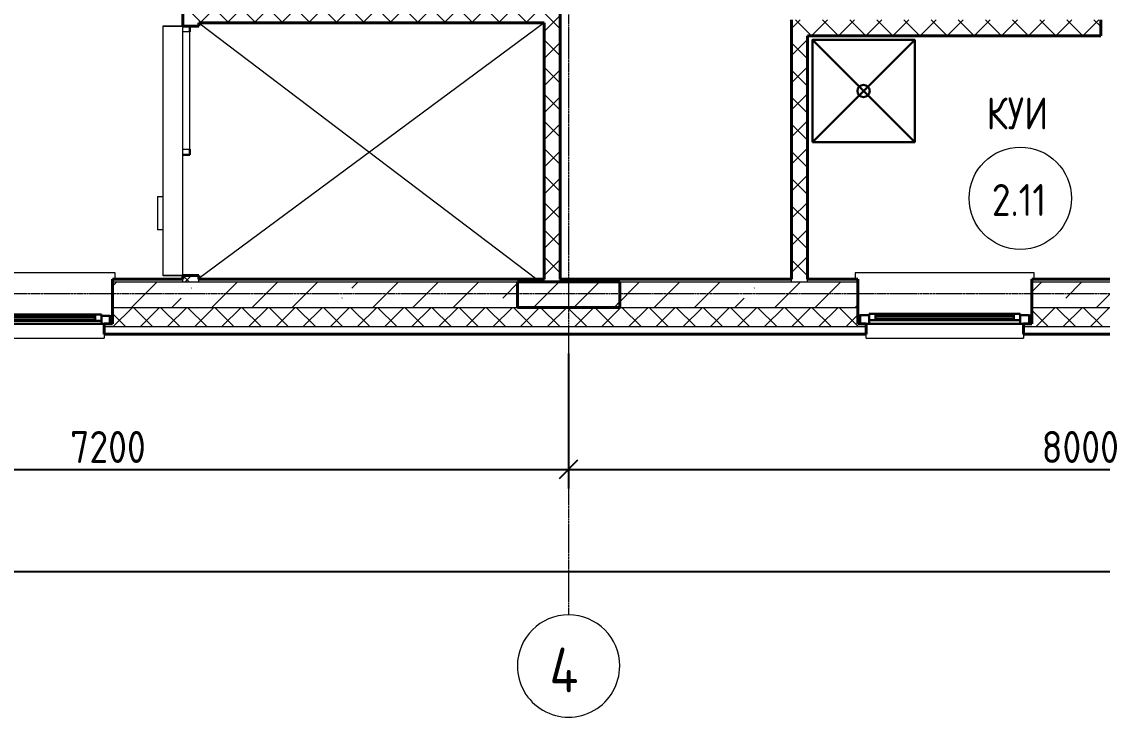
# Model space of a CAD drawing. Header units: millimetres. Extents: x -32954 to 151739, y -65671 to 56243.
# Drawn here: x -12325 to -3878, y -38232 to -32774 of the extents above; entities that cross this region are included whole.
import ezdxf

# ---------------------------------------------------------------- set-up
doc = ezdxf.new("R2010")
doc.units = ezdxf.units.MM
doc.linetypes.add('ADSK_Линия сетки', pattern=[21, 12, -3, 3, -3])
for name, color, linetype, lineweight in [('Двери', 7, 'Continuous', 18), ('Каркас_Импост', 7, 'Continuous', 30), ('Колонны', 7, 'Continuous', 18), ('Марки помещений', 7, 'Continuous', 18), ('Окна', 7, 'Continuous', 18), ('Оси', 7, 'Continuous', 9), ('Остекление', 7, 'Continuous', 30), ('Отлив', 7, 'Continuous', 18), ('Подоконник_Верхний брус', 7, 'Continuous', 18), ('Размеры', 7, 'Continuous', 9), ('Стены разрез', 7, 'Continuous', 40), ('Стены штриховка', 7, 'Continuous', 18), ('ТХ_оборудование', 6, 'Continuous', 30)]:
    doc.layers.add(name, color=color, linetype=linetype, lineweight=lineweight)
doc.layers.add('Линии', color=7, linetype='Continuous', lineweight=9, true_color=0x00a600)
doc.styles.add('GOST Common', font='GOST_Common.ttf', dxfattribs={"width": 0.9, "height": 250})
doc.styles.add('GOST Common_1', font='GOST_Common.ttf', dxfattribs={"width": 0.9, "height": 350})
doc.dimstyles.new('ADSK_Проверочный', dxfattribs={"dimscale": 304.8, "dimtxt": 251.428749, "dimasz": 0.463911, "dimexe": 0.492126, "dimexo": 0.492126, "dimgap": 0.164042, "dimtad": 1, "dimdec": 0, "dimdsep": 46, "dimtxsty": 'GOST Common', "dimblk1": 'OBLIQUE', "dimblk2": 'OBLIQUE', "dimsah": 1, "dimcen": 0.09, "dimazin": 0, "dimtfac": 1, "dimtdec": 4, "dimtix": 1, "dimtmove": 0, "dimatfit": 3, "dimfxl": 1, "dimtvp": 1, "dimtolj": 1, "dimtzin": 0, "dimarcsym": 2})
pattern_1 = [(45, (-4e-12, -22914.43), (-106.066, 106.066), []), (135, (-4e-12, -22914.43), (-106.066, -106.066), [])]

# ---------------------------------------------------------------- blocks, each defined once
blk = doc.blocks.new('SlidingDoor-dormakaba-AL501_SingleSliding-WallHosted - Aluminium Framed Door - Sliding Right to Left-632960-В_АР_ПЭ_02 Этаж')
at = {"layer": 'Двери'}
for p, q in [((-978, -215.9), (-978, -62.5)), ((-978, -62.5), (-975, -62.5)), ((-975, -62.5), (-975, -215.9)), ((-975, -215.9), (-975, -62.5)), ((975, -62.5), (-975, -62.5)), ((-11.5, -8), (-931, -8)), ((-931, -8), (-931, -62.5)), ((-11.5, -62.5), (-11.5, -8)), ((975, -215.9), (975, -62.5)), ((975, -62.5), (978, -62.5)), ((975, -62.5), (975, -215.9)), ((978, -62.5), (978, -215.9)), ((-975, -215.9), (-978, -215.9)), ((975, -215.9), (-975, -215.9)), ((357.5, -245.9), (357.5, -215.9)), ((357.5, -260.9), (357.5, -245.9)), ((617.5, -215.9), (617.5, -245.9)), ((617.5, -245.9), (617.5, -260.9)), ((978, -215.9), (975, -215.9)), ((357.5, -260.9), (617.5, -260.9))]:
    blk.add_line(p, q, dxfattribs=at)
at = {"layer": 'Двери', "lineweight": 30}
for p, q in [((-931, -8), (-975, -8)), ((-975, -8), (-975, -62.5)), ((32.5, -8), (-11.5, -8)), ((32.5, -62.5), (32.5, -8))]:
    blk.add_line(p, q, dxfattribs=at)
blk = doc.blocks.new('B2B_Окно_1створка - 1280х2060h-666021-В_АР_ПЭ_02 Этаж')
at = {"layer": 'Каркас_Импост', "lineweight": 30}
for p, q in [((-640, 135), (-640, 70)), ((-575, 135), (-595, 135)), ((-575, 110), (-575, 135)), ((-525, 110), (-575, 110)), ((-575, 110), (-575, 60)), ((-525, 60), (-525, 110)), ((525, 110), (525, 60)), ((575, 110), (525, 110)), ((575, 135), (575, 110)), ((595, 135), (575, 135)), ((575, 60), (575, 110)), ((640, 70), (640, 135)), ((-640, 70), (-575, 70)), ((-575, 60), (-525, 60)), ((525, 60), (575, 60)), ((575, 70), (640, 70))]:
    blk.add_line(p, q, dxfattribs=at)
at = {"layer": 'Каркас_Импост'}
for p, q in [((575, 135), (-575, 135)), ((525, 110), (-525, 110)), ((-525, 60), (525, 60))]:
    blk.add_line(p, q, dxfattribs=at)
at = {"layer": 'Остекление'}
for p, q in [((525, 100), (-525, 100)), ((-525, 100), (-525, 80)), ((525, 80), (525, 100)), ((-525, 80), (525, 80))]:
    blk.add_line(p, q, dxfattribs=at)
blk = doc.blocks.new('В2В_Подоконник_ПВХ - ПВХ-666027-В_АР_ПЭ_02 Этаж')
at = {"layer": 'Подоконник_Верхний брус'}
for p, q in [((-660, 0), (-640, 0)), ((640, 0), (660, 0)), ((-680, -285), (-680, -335)), ((-680, -335), (680, -335)), ((680, -335), (680, -285))]:
    blk.add_line(p, q, dxfattribs=at)
blk = doc.blocks.new('B2B_Отлив - Отлив_металлический-622779-В_АР_ПЭ_02 Этаж')
at = {"layer": 'Отлив'}
for p, q in [((-595, 80), (-595, 110)), ((595, 110), (-595, 110)), ((595, 110), (595, 80)), ((-595, 1), (595, 1))]:
    blk.add_line(p, q, dxfattribs=at)
blk = doc.blocks.new('B2B_Окно_1створка - 1320х1460h-729011-В_АР_ПЭ_02 Этаж')
at = {"layer": 'Каркас_Импост', "lineweight": 30}
for p, q in [((-660, 135), (-660, 65)), ((-590, 135), (-615, 135)), ((-590, 105), (-590, 135)), ((-540, 105), (-590, 105)), ((-590, 105), (-590, 55)), ((-540, 55), (-540, 105)), ((540, 105), (540, 55)), ((590, 105), (540, 105)), ((590, 135), (590, 105)), ((615, 135), (590, 135)), ((590, 55), (590, 105)), ((660, 65), (660, 135)), ((-660, 65), (-590, 65)), ((-590, 55), (-540, 55)), ((540, 55), (590, 55)), ((590, 65), (660, 65))]:
    blk.add_line(p, q, dxfattribs=at)
at = {"layer": 'Каркас_Импост'}
for p, q in [((590, 135), (-590, 135)), ((540, 105), (-540, 105)), ((-540, 55), (540, 55))]:
    blk.add_line(p, q, dxfattribs=at)
at = {"layer": 'Остекление'}
for p, q in [((540, 95), (-540, 95)), ((-540, 95), (-540, 75)), ((540, 75), (540, 95)), ((-540, 75), (540, 75))]:
    blk.add_line(p, q, dxfattribs=at)
blk = doc.blocks.new('В2В_Подоконник_ПВХ - ПВХ-717279-В_АР_ПЭ_02 Этаж')
at = {"layer": 'Подоконник_Верхний брус'}
for p, q in [((-680, 0), (-660, 0)), ((660, 0), (680, 0)), ((-700, -280), (-700, -330)), ((-700, -330), (700, -330)), ((700, -330), (700, -280))]:
    blk.add_line(p, q, dxfattribs=at)
blk = doc.blocks.new('B2B_Отлив - Отлив_металлический-717280-В_АР_ПЭ_02 Этаж')
at = {"layer": 'Отлив'}
for p, q in [((-615, 80), (-615, 110)), ((615, 110), (-615, 110)), ((615, 110), (615, 80)), ((-615, 1), (615, 1))]:
    blk.add_line(p, q, dxfattribs=at)
blk = doc.blocks.new('Ось сетки - D8-4846-В_АР_ПЭ_02 Этаж')
at = {"layer": 'Оси', "lineweight": 18}
for start, end in [(360, 180), (180, 360)]:
    blk.add_arc((0, 0), 4, start, end, dxfattribs=at)
blk = doc.blocks.new('ADSK_Марка_Помещение_2_ГОСТ21-501-2011 - Имя и Категория-86712-В_АР_ПЭ_02 Этаж')
at = {"layer": 'Марки помещений'}
blk.add_circle((0, 0), 4, dxfattribs=at)
blk = doc.blocks.new('_Oblique')
at = {"color": 0, "linetype": 'ByBlock', "lineweight": -2}
blk.add_line((-0.5, -0.5), (0.5, 0.5), dxfattribs=at)
blk = doc.blocks.new('*D145')
at = {"layer": 'Defpoints', "color": 0, "transparency": 16777216}
for p in [(-15250, -35219.4), (-8050, -35219.4), (-8050, -36276.3)]:
    blk.add_point(p, dxfattribs=at)
at = {"layer": 'Размеры', "color": 0, "lineweight": -2, "transparency": 16777216}
for p, q in [((-15250, -35369.4), (-15250, -36426.3)), ((-8050, -35369.4), (-8050, -36426.3)), ((-15250, -36276.3), (-8050, -36276.3))]:
    blk.add_line(p, q, dxfattribs=at)
at = {"layer": 'Размеры', "color": 0, "lineweight": -2, "transparency": 16777216, "xscale": 141.4, "yscale": 141.4, "zscale": 141.4, "rotation": 180}
blk.add_blockref('_Oblique', (-15250, -36276.3), dxfattribs=at)
at = {"layer": 'Размеры', "color": 0, "lineweight": -2, "transparency": 16777216, "xscale": 141.4, "yscale": 141.4, "zscale": 141.4}
blk.add_blockref('_Oblique', (-8050, -36276.3), dxfattribs=at)
at = {"layer": 'Размеры', "color": 0, "transparency": 16777216, "insert": (-11650, -36101.3), "char_height": 250, "width": 756.843, "attachment_point": 5, "style": 'GOST Common'}
blk.add_mtext('\\A1;7200', dxfattribs=at)
blk = doc.blocks.new('*D146')
at = {"layer": 'Defpoints', "color": 0, "transparency": 16777216}
for p in [(-8050, -35219.4), (-50, -35219.4), (-50, -36276.3)]:
    blk.add_point(p, dxfattribs=at)
at = {"layer": 'Размеры', "color": 0, "lineweight": -2, "transparency": 16777216}
for p, q in [((-8050, -35369.4), (-8050, -36426.3)), ((-50, -35369.4), (-50, -36426.3)), ((-8050, -36276.3), (-50, -36276.3))]:
    blk.add_line(p, q, dxfattribs=at)
at = {"layer": 'Размеры', "color": 0, "lineweight": -2, "transparency": 16777216, "xscale": 141.4, "yscale": 141.4, "zscale": 141.4, "rotation": 180}
blk.add_blockref('_Oblique', (-8050, -36276.3), dxfattribs=at)
at = {"layer": 'Размеры', "color": 0, "lineweight": -2, "transparency": 16777216, "xscale": 141.4, "yscale": 141.4, "zscale": 141.4}
blk.add_blockref('_Oblique', (-50, -36276.3), dxfattribs=at)
at = {"layer": 'Размеры', "color": 0, "transparency": 16777216, "insert": (-4050, -36101.3), "char_height": 250, "width": 756.843, "attachment_point": 5, "style": 'GOST Common'}
blk.add_mtext('\\A1;8000', dxfattribs=at)
blk = doc.blocks.new('*D150')
at = {"layer": 'Defpoints', "color": 0, "transparency": 16777216}
for p in [(-30280, -35219.4), (260, -35219.4), (260, -37075.1)]:
    blk.add_point(p, dxfattribs=at)
at = {"layer": 'Размеры', "color": 0, "lineweight": -2, "transparency": 16777216}
for p, q in [((-30280, -35369.4), (-30280, -37225.1)), ((260, -35369.4), (260, -37225.1)), ((-30280, -37075.1), (260, -37075.1))]:
    blk.add_line(p, q, dxfattribs=at)
at = {"layer": 'Размеры', "color": 0, "lineweight": -2, "transparency": 16777216, "xscale": 141.4, "yscale": 141.4, "zscale": 141.4, "rotation": 180}
blk.add_blockref('_Oblique', (-30280, -37075.1), dxfattribs=at)
at = {"layer": 'Размеры', "color": 0, "lineweight": -2, "transparency": 16777216, "xscale": 141.4, "yscale": 141.4, "zscale": 141.4}
blk.add_blockref('_Oblique', (260, -37075.1), dxfattribs=at)
at = {"layer": 'Размеры', "color": 0, "transparency": 16777216, "insert": (-15010, -36900.1), "char_height": 250, "width": 971.623, "attachment_point": 5, "style": 'GOST Common'}
blk.add_mtext('\\A1;30540', dxfattribs=at)

msp = doc.modelspace()

# ---------------------------------------------------------------- hatches: boundary and pattern name
at = {"layer": 'Колонны', "lineweight": 9}
h = msp.add_hatch(dxfattribs=at)
h.set_pattern_fill('FP_3', color=256, style=0, pattern_type=2)
h.set_pattern_definition([(45, (-4e-12, -22914.43), (-314.309, 314.309), []), (45, (314.3, -22914.43), (-314.309, 314.309), [222.25, -111.125])])
h.paths.add_polyline_path([(-7650, -35009.4), (-7650, -34809.4), (-8450, -34809.4), (-8450, -35009.4)])
at = {"layer": 'Стены разрез', "lineweight": 9}
h = msp.add_hatch(dxfattribs=at)
h.set_pattern_fill('FP_1', color=256, style=0, pattern_type=2)
h.set_pattern_definition(pattern_1)
h.paths.add_polyline_path([(-11065, -34809.4), (-10940, -34809.4), (-10940, -34759.4), (-11065, -34759.4), (-11065, -34798.8)])
h.paths.add_polyline_path([(-11065, -32809.4), (-10940, -32809.4), (-10940, -32634.4), (-11065, -32634.4), (-11065, -32806.4)])
h.paths.add_polyline_path([(-11005.3, -30684.4), (-10940, -30684.4), (-10940, -30659.4), (-11065, -30659.4), (-11065, -30684.4)])
h = msp.add_hatch(dxfattribs=at)
h.set_pattern_fill('FP_1', color=256, style=0, pattern_type=2)
h.set_pattern_definition(pattern_1)
h.paths.add_polyline_path([(-8115, -34809.4), (-8115, -30659.4), (-8240, -30659.4), (-8240, -34809.4)])
h = msp.add_hatch(dxfattribs=at)
h.set_pattern_fill('FP_1', color=256, style=0, pattern_type=2)
h.set_pattern_definition(pattern_1)
h.paths.add_polyline_path([(-8240, -32784.4), (-8240, -32659.4), (-10940, -32659.4), (-10940, -32784.4), (-9127.5, -32784.4)])
h = msp.add_hatch(dxfattribs=at)
h.set_pattern_fill('FP_1', color=256, style=0, pattern_type=2)
h.set_pattern_definition(pattern_1)
h.paths.add_polyline_path([(-2915.1, -32884.4), (-2915.1, -32759.4), (-2990, -32759.4), (-2990, -32884.4)])
h.paths.add_polyline_path([(-3890, -32884.4), (-3890, -32759.4), (-6307.3, -32759.4), (-6307.3, -32884.4), (-6123, -32884.4)])
h = msp.add_hatch(dxfattribs=at)
h.set_pattern_fill('FP_1', color=256, style=0, pattern_type=2)
h.set_pattern_definition(pattern_1)
h.paths.add_polyline_path([(-6182.3, -34809.4), (-6182.3, -32884.4), (-6307.3, -32884.4), (-6307.3, -34809.4)])
h = msp.add_hatch(dxfattribs=at)
h.set_pattern_fill('FP_2', color=256, style=0, pattern_type=2)
h.set_pattern_definition([(45, (-4e-12, -22914.43), (-314.309, 314.309), []), (45, (314.3, -22914.43), (-314.309, 314.309), [555.625, -111.125, 3.353, -107.772])])
h.paths.add_polyline_path([(-170, -35009.4), (-150, -35009.4), (-150, -34809.4), (-4430, -34809.4), (-4430, -35009.4), (-1616.1, -35009.4)])
h.paths.add_polyline_path([(-6123, -35009.4), (-5790, -35009.4), (-5790, -34809.4), (-11615, -34809.4), (-11615, -35009.4), (-9127.5, -35009.4)])
h.paths.add_polyline_path([(-12935, -35009.4), (-12935, -34809.4), (-15365, -34809.4), (-15365, -35009.4), (-15136.6, -35009.4)])
h = msp.add_hatch(dxfattribs=at)
h.set_pattern_fill('FP_1', color=256, style=0, pattern_type=2)
h.set_pattern_definition(pattern_1)
h.paths.add_polyline_path([(50, -35159.4), (50, -35009.4), (-4430, -35009.4), (-4430, -35139.4), (-4495, -35139.4), (-4495, -35159.4), (-2075, -35159.4), (-2075, -35139.4), (-2120, -35139.4), (-2120, -35069.4), (-2050, -35069.4), (-2050, -35059.4), (-870, -35059.4), (-870, -35069.4), (-800, -35069.4), (-800, -35139.4), (-845, -35140.4), (-845, -35159.4), (-113.9, -35159.4)])
h.paths.add_polyline_path([(-6123, -35159.4), (-5725, -35159.4), (-5725, -35139.4), (-5790, -35139.4), (-5790, -35009.4), (-11615, -35009.4), (-11615, -35139.4), (-11680, -35139.4), (-11680, -35159.4), (-9127.5, -35159.4)])
h.paths.add_polyline_path([(-12870, -35159.4), (-12870, -35139.4), (-12935, -35139.4), (-12935, -35009.4), (-15365, -35009.4), (-15365, -35159.4), (-15136.6, -35159.4)])

# ---------------------------------------------------------------- linework, layer by layer
at = {"layer": 'Колонны', "lineweight": 40}
for p, q in [((-7650, -34809.4), (-8450, -34809.4)), ((-8450, -34809.4), (-8450, -35009.4)), ((-7650, -35009.4), (-7650, -34809.4)), ((-8450, -35009.4), (-7650, -35009.4))]:
    msp.add_line(p, q, dxfattribs=at)
at = {"layer": 'Линии'}
for p, q in [((-8240, -32784.4), (-10940, -34784.4)), ((-10940, -32784.4), (-8299.3, -34789.4))]:
    msp.add_line(p, q, dxfattribs=at)
at = {"layer": 'Оси', "linetype": 'ADSK_Линия сетки'}
for p, q in [((-8050, -18626.6), (-8050, -37414.4)), ((2500, -34904.4), (-32136.4, -34904.4))]:
    msp.add_line(p, q, dxfattribs=at)
at = {"layer": 'Стены разрез'}
for p, q in [((-8115, -34789.4), (-8115, -31932.7)), ((-11065, -32637.4), (-11065, -32806.4)), ((-6307.3, -32759.4), (-6307.3, -34789.4)), ((-3890, -32884.4), (-3890, -32759.4)), ((-11065, -32809.4), (-10940, -32809.4)), ((-10940, -32809.4), (-10940, -32784.4)), ((-10940, -32784.4), (-8240, -32784.4)), ((-8240, -32784.4), (-8240, -34789.4)), ((-6182.3, -34789.4), (-6182.3, -32884.4)), ((-6182.3, -32884.4), (-3890, -32884.4)), ((-11065, -34789.4), (-11615, -34789.4)), ((-11615, -34789.4), (-11615, -35139.4)), ((-10940, -34759.4), (-11065, -34759.4)), ((-11065, -34762.4), (-11065, -34789.4)), ((-10940, -34789.4), (-10940, -34759.4)), ((-8240, -34789.4), (-10940, -34789.4)), ((-6307.3, -34789.4), (-8115, -34789.4)), ((-5790, -34789.4), (-6182.3, -34789.4)), ((-5790, -35139.4), (-5790, -34789.4)), ((-2915.1, -34789.4), (-4430, -34789.4)), ((-4430, -34789.4), (-4430, -35139.4)), ((-11615, -35139.4), (-11680, -35139.4)), ((-11680, -35139.4), (-11680, -35219.4)), ((-5725, -35139.4), (-5790, -35139.4)), ((-5725, -35219.4), (-5725, -35139.4)), ((-4430, -35139.4), (-4495, -35139.4)), ((-4495, -35139.4), (-4495, -35219.4)), ((-11680, -35219.4), (-5725, -35219.4)), ((-4495, -35219.4), (-2075, -35219.4))]:
    msp.add_line(p, q, dxfattribs=at)
at = {"layer": 'Стены штриховка'}
for p, q in [((-11065, -34809.4), (-11065, -34789.4)), ((-10940, -34809.4), (-10940, -34789.4)), ((-8240, -34809.4), (-8240, -34789.4)), ((-8115, -34809.4), (-8115, -34789.4)), ((-6307.3, -34809.4), (-6307.3, -34789.4)), ((-6182.3, -34809.4), (-6182.3, -34789.4)), ((-11615, -34809.4), (-5790, -34809.4)), ((-4430, -34809.4), (-150, -34809.4)), ((-11615, -35009.4), (-5790, -35009.4)), ((-4430, -35009.4), (50, -35009.4)), ((-11680, -35159.4), (-5725, -35159.4)), ((-4495, -35159.4), (-2075, -35159.4))]:
    msp.add_line(p, q, dxfattribs=at)
at = {"layer": 'ТХ_оборудование', "color": 1}
for p, q in [((-5344.5, -32916.9), (-6144.5, -33716.9)), ((-6144.5, -32916.9), (-5344.5, -33716.9))]:
    msp.add_line(p, q, dxfattribs=at)
msp.add_lwpolyline([(-6144.5, -33716.9), (-5344.5, -33716.9), (-5344.5, -32916.9), (-6144.5, -32916.9)], close=True, dxfattribs=at)
msp.add_circle((-5744.5, -33316.9), 48, dxfattribs=at)

# ---------------------------------------------------------------- block references
at = {"layer": 'Двери', "rotation": 269.9999999999999}
msp.add_blockref('SlidingDoor-dormakaba-AL501_SingleSliding-WallHosted - Aluminium Framed Door - Sliding Right to Left-632960-В_АР_ПЭ_02 Этаж', (-11002.5, -33784.4), dxfattribs=at)
at = {"layer": 'Марки помещений', "xscale": 99.99999999999993, "yscale": 99.99999999999993, "zscale": 99.99999999999993}
msp.add_blockref('ADSK_Марка_Помещение_2_ГОСТ21-501-2011 - Имя и Категория-86712-В_АР_ПЭ_02 Этаж', (-4519, -34155.8), dxfattribs=at)
at = {"layer": 'Окна', "rotation": 180}
for name, p in [('В2В_Подоконник_ПВХ - ПВХ-666027-В_АР_ПЭ_02 Этаж', (-12275, -35074.4)), ('В2В_Подоконник_ПВХ - ПВХ-717279-В_АР_ПЭ_02 Этаж', (-5110, -35069.4)), ('B2B_Окно_1створка - 1280х2060h-666021-В_АР_ПЭ_02 Этаж', (-12275, -35004.4)), ('B2B_Отлив - Отлив_металлический-622779-В_АР_ПЭ_02 Этаж', (-12275, -35139.4)), ('B2B_Окно_1створка - 1320х1460h-729011-В_АР_ПЭ_02 Этаж', (-5110, -35004.4)), ('B2B_Отлив - Отлив_металлический-717280-В_АР_ПЭ_02 Этаж', (-5110, -35139.4))]:
    msp.add_blockref(name, p, dxfattribs=at)
at = {"layer": 'Оси', "lineweight": 18, "xscale": 99.99999999999993, "yscale": 99.99999999999993, "zscale": 99.99999999999993, "rotation": 180}
msp.add_blockref('Ось сетки - D8-4846-В_АР_ПЭ_02 Этаж', (-8050, -37814.4), dxfattribs=at)

# ---------------------------------------------------------------- texts
at = {"layer": 'Марки помещений', "lineweight": 9, "char_height": 250, "attachment_point": 1, "style": 'GOST Common'}
for s, insert, width in [('КУИ', (-4783.7, -33367.1), 649.367), ('2.11', (-4741.9, -34044.4), 548.354)]:
    msp.add_mtext(s, dxfattribs=dict(at, insert=insert, width=width))
at = {"layer": 'Оси', "insert": (-8199.3, -37670.6), "char_height": 350, "width": 310.253, "attachment_point": 1, "style": 'GOST Common_1'}
msp.add_mtext('\\fGOST Common|b0|i0|c204|p34|;\\W.9;4', dxfattribs=at)

# ---------------------------------------------------------------- dimensions: what is measured, and where the dimension line sits
at = {"layer": 'Размеры'}
for base, p1, p2, override, picture, middle in [((260, -37075.1), (-30280, -35219.4), (260, -35219.4), {"dimpost": '<>', "dimfxl": 30540}, '*D150', (-15010, -36900.1)), ((-8050, -36276.3), (-15250, -35219.4), (-8050, -35219.4), {"dimpost": '<>', "dimfxl": 7200}, '*D145', (-11650, -36101.3)), ((-50, -36276.3), (-8050, -35219.4), (-50, -35219.4), {"dimpost": '<>', "dimfxl": 8000}, '*D146', (-4050, -36101.3))]:
    dim = msp.add_linear_dim(base=base, p1=p1, p2=p2, dimstyle='ADSK_Проверочный', override=override, dxfattribs=at)
    dim.commit()
    dim.dimension.update_dxf_attribs({"geometry": picture, "text_midpoint": middle})

doc.saveas('drawing.dxf')
